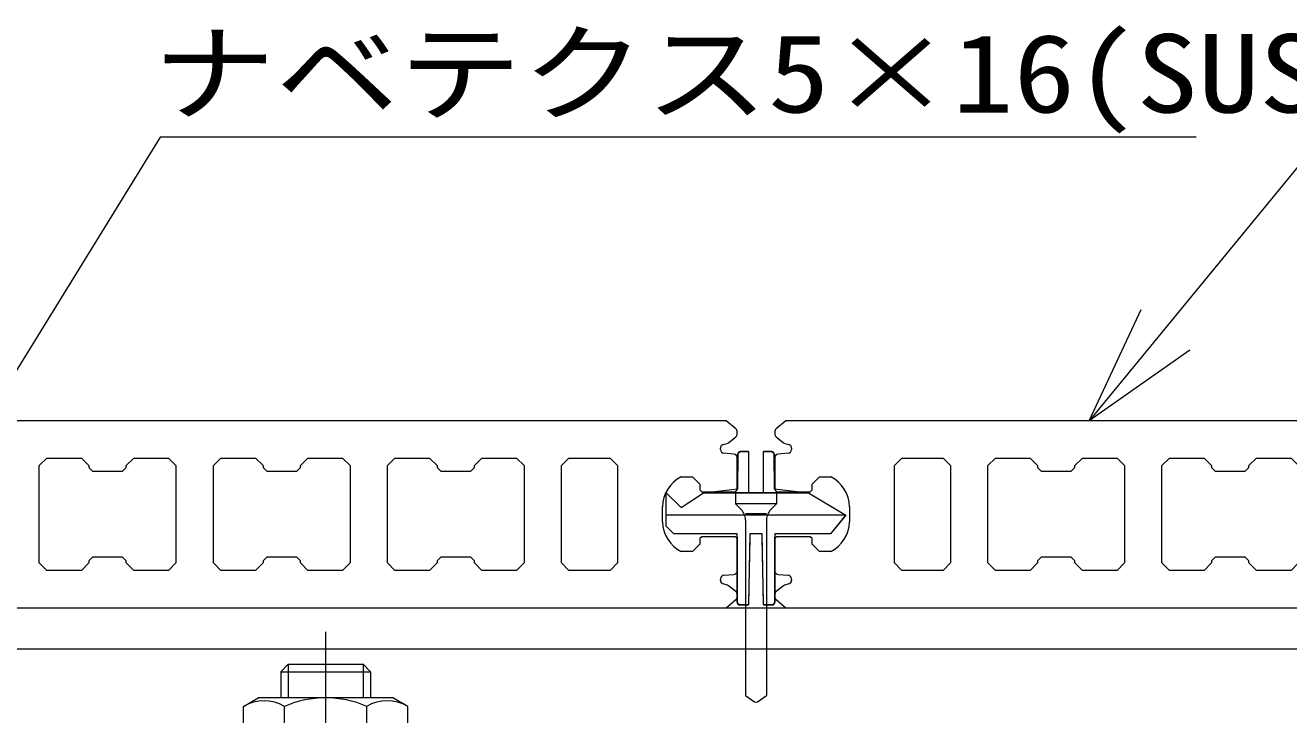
# Model space of a CAD drawing. Units: millimetres, scale not verified. Extents: x -450 to 450, y -136 to 136.
# Drawn here: x -386.2 to -352.44, y -78.8 to -60.36 of the extents above; entities that cross this region are included whole.
import ezdxf
from ezdxf.enums import TextEntityAlignment as Align

# ---------------------------------------------------------------- set-up
doc = ezdxf.new("R2010")
doc.units = ezdxf.units.MM
doc.header["$LTSCALE"] = 2
doc.linetypes.add('CHAIN1', pattern=[8, 5, -1, 1, -1])
doc.linetypes.add('DASHED1', pattern=[1.8, 1.2, -0.6])
for name, color, linetype, lineweight in [('0-0_一般', 4, 'Continuous', 9), ('0-1_デッキ', 4, 'Continuous', 9), ('0-4_文字', 4, 'Continuous', 9), ('0-A_0', 2, 'Continuous', 9), ('0-D_TOS_S1', 4, 'Continuous', 9)]:
    doc.layers.add(name, color=color, linetype=linetype, lineweight=lineweight)
doc.layers.add('0-C_外形線2', color=7, linetype='Continuous')
doc.styles.add('ＭＳ ゴシック', font='')
doc.styles.get('ＭＳ ゴシック').set_extended_font_data('MS Gothic')

# ---------------------------------------------------------------- blocks, each defined once
blk = doc.blocks.new('グループ-214-1')
at = {"layer": '0-D_TOS_S1'}
for p, q in [((3846.97, -5750.28), (3848.94, -5748.7)), ((3849.32, -5747.91), (3849.32, -5747.37)), ((3859.32, -5747.37), (3859.32, -5747.91)), ((3859.7, -5748.7), (3861.66, -5750.28)), ((3844.82, -5752.07), (3844.82, -5751.75)), ((3845.54, -5750.78), (3846.63, -5750.45)), ((3848.39, -5753.32), (3845.74, -5753.08)), ((3862.89, -5753.08), (3860.24, -5753.32)), ((3862.01, -5750.45), (3863.09, -5750.78)), ((3863.82, -5751.75), (3863.82, -5752.07)), ((3829.32, -5771.4), (3829.32, -5767.4)), ((3879.32, -5767.4), (3879.32, -5771.4)), ((3844.82, -5787.04), (3844.82, -5786.73)), ((3845.74, -5785.72), (3848.39, -5785.48)), ((3860.24, -5785.48), (3862.89, -5785.72)), ((3863.82, -5786.73), (3863.82, -5787.04)), ((3846.63, -5788.34), (3845.54, -5788.02)), ((3848.94, -5790.09), (3846.97, -5788.52)), ((3861.66, -5788.52), (3859.7, -5790.09)), ((3863.09, -5788.02), (3862.01, -5788.34)), ((3849.32, -5791.42), (3849.32, -5790.89)), ((3859.32, -5790.89), (3859.32, -5791.42))]:
    blk.add_line(p, q, dxfattribs=at)
for points in [[(3848.95, -5746.59), (3846.32, -5744.4), (3562.32, -5744.4), (3559.68, -5746.59)], [(4148.95, -5746.59), (4146.32, -5744.4), (3862.32, -5744.4), (3859.68, -5746.59)], [(3834.32, -5759.4), (3837.32, -5759.4), (3839.32, -5761.4), (3839.32, -5762.9), (3839.82, -5763.4), (3848.82, -5763.4), (3849.32, -5762.9), (3849.32, -5754.33)], [(3859.32, -5754.33), (3859.32, -5762.9), (3859.82, -5763.4), (3868.82, -5763.4), (3869.32, -5762.9), (3869.32, -5761.4), (3871.32, -5759.4), (3874.32, -5759.4)], [(3849.32, -5784.47), (3849.32, -5775.9), (3848.82, -5775.4), (3839.82, -5775.4), (3839.32, -5775.9), (3839.32, -5777.4), (3837.32, -5779.4), (3834.32, -5779.4)], [(3874.32, -5779.4), (3871.32, -5779.4), (3869.32, -5777.4), (3869.32, -5775.9), (3868.82, -5775.4), (3859.82, -5775.4), (3859.32, -5775.9), (3859.32, -5784.47)], [(3559.68, -5792.2), (3562.32, -5794.4), (3846.32, -5794.4), (3848.95, -5792.2)], [(3859.68, -5792.2), (3862.32, -5794.4), (4146.32, -5794.4), (4148.95, -5792.2)]]:
    blk.add_lwpolyline(points, dxfattribs=at)
for points in [[(3686.04, -5782.4), (3686.04, -5781.9), (3685.04, -5780.9), (3677.04, -5780.9), (3676.04, -5781.9), (3676.04, -5782.4), (3674.04, -5784.4), (3664.79, -5784.4), (3662.79, -5782.4), (3662.79, -5756.4), (3664.79, -5754.4), (3674.04, -5754.4), (3676.04, -5756.4), (3676.04, -5756.9), (3677.04, -5757.9), (3685.04, -5757.9), (3686.04, -5756.9), (3686.04, -5756.4), (3688.04, -5754.4), (3697.29, -5754.4), (3699.29, -5756.4), (3699.29, -5782.4), (3697.29, -5784.4), (3688.04, -5784.4)], [(3732.59, -5756.9), (3732.59, -5756.4), (3734.59, -5754.4), (3743.84, -5754.4), (3745.84, -5756.4), (3745.84, -5782.4), (3743.84, -5784.4), (3734.59, -5784.4), (3732.59, -5782.4), (3732.59, -5781.9), (3731.59, -5780.9), (3723.59, -5780.9), (3722.59, -5781.9), (3722.59, -5782.4), (3720.59, -5784.4), (3711.34, -5784.4), (3709.34, -5782.4), (3709.34, -5756.4), (3711.34, -5754.4), (3720.59, -5754.4), (3722.59, -5756.4), (3722.59, -5756.9), (3723.59, -5757.9), (3731.59, -5757.9)], [(3769.09, -5756.9), (3770.09, -5757.9), (3778.09, -5757.9), (3779.09, -5756.9), (3779.09, -5756.4), (3781.09, -5754.4), (3790.34, -5754.4), (3792.34, -5756.4), (3792.34, -5782.4), (3790.34, -5784.4), (3781.09, -5784.4), (3779.09, -5782.4), (3779.09, -5781.9), (3778.09, -5780.9), (3770.09, -5780.9), (3769.09, -5781.9), (3769.09, -5782.4), (3767.09, -5784.4), (3757.84, -5784.4), (3755.84, -5782.4), (3755.84, -5756.4), (3757.84, -5754.4), (3767.09, -5754.4), (3769.09, -5756.4)], [(3802.34, -5782.4), (3802.34, -5756.4), (3804.34, -5754.4), (3815.35, -5754.4), (3817.35, -5756.4), (3817.35, -5782.4), (3815.35, -5784.4), (3804.34, -5784.4)], [(3891.29, -5756.4), (3893.29, -5754.4), (3904.29, -5754.4), (3906.29, -5756.4), (3906.29, -5782.4), (3904.29, -5784.4), (3893.29, -5784.4), (3891.29, -5782.4)], [(3929.54, -5782.4), (3927.54, -5784.4), (3918.29, -5784.4), (3916.29, -5782.4), (3916.29, -5756.4), (3918.29, -5754.4), (3927.54, -5754.4), (3929.54, -5756.4), (3929.54, -5756.9), (3930.54, -5757.9), (3938.54, -5757.9), (3939.54, -5756.9), (3939.54, -5756.4), (3941.54, -5754.4), (3950.79, -5754.4), (3952.79, -5756.4), (3952.79, -5782.4), (3950.79, -5784.4), (3941.54, -5784.4), (3939.54, -5782.4), (3939.54, -5781.9), (3938.54, -5780.9), (3930.54, -5780.9), (3929.54, -5781.9)], [(3986.04, -5782.4), (3986.04, -5781.9), (3985.04, -5780.9), (3977.04, -5780.9), (3976.04, -5781.9), (3976.04, -5782.4), (3974.04, -5784.4), (3964.79, -5784.4), (3962.79, -5782.4), (3962.79, -5756.4), (3964.79, -5754.4), (3974.04, -5754.4), (3976.04, -5756.4), (3976.04, -5756.9), (3977.04, -5757.9), (3985.04, -5757.9), (3986.04, -5756.9), (3986.04, -5756.4), (3988.04, -5754.4), (3997.29, -5754.4), (3999.29, -5756.4), (3999.29, -5782.4), (3997.29, -5784.4), (3988.04, -5784.4)]]:
    blk.add_lwpolyline(points, close=True, dxfattribs=at)
for centre, radius, start, end in [((3848.3, -5747.91), 1.02, 308.6598, 0), ((3848.3, -5747.37), 1.02, 0, 50.1944), ((3860.33, -5747.37), 1.02, 129.8056, 180), ((3860.33, -5747.91), 1.02, 180, 231.3402), ((3845.83, -5751.75), 1.02, 106.6992, 180), ((3845.83, -5752.07), 1.02, 180, 264.9204), ((3846.34, -5749.48), 1.02, 286.6992, 308.6598), ((3862.3, -5749.48), 1.02, 231.3402, 253.3008), ((3862.8, -5752.07), 1.02, 275.0796, 0), ((3862.8, -5751.75), 1.02, 0, 73.3008), ((3848.3, -5754.33), 1.02, 0, 84.9204), ((3860.33, -5754.33), 1.02, 95.0796, 180), ((3838.73, -5767.72), 9.42, 117.9507, 178.0321), ((3869.9, -5767.72), 9.42, 1.9679, 62.0493), ((3838.73, -5771.07), 9.42, 181.9679, 242.0493), ((3869.9, -5771.07), 9.42, 297.9507, 358.0321), ((3845.83, -5786.73), 1.02, 95.0796, 180), ((3848.3, -5784.47), 1.02, 275.0796, 0), ((3860.33, -5784.47), 1.02, 180, 264.9204), ((3862.8, -5786.73), 1.02, 0, 84.9204), ((3845.83, -5787.04), 1.02, 180, 253.3008), ((3846.34, -5789.31), 1.02, 51.3402, 73.3008), ((3848.3, -5790.89), 1.02, 0, 51.3402), ((3860.33, -5790.89), 1.02, 128.6598, 180), ((3862.3, -5789.31), 1.02, 106.6992, 128.6598), ((3862.8, -5787.04), 1.02, 286.6992, 0), ((3848.3, -5791.42), 1.02, 309.8056, 0), ((3860.33, -5791.42), 1.02, 180, 230.1944)]:
    blk.add_arc(centre, radius, start, end, dxfattribs=at)
blk = doc.blocks.new('グループ-220-1')
at = {"layer": '0-0_一般', "color": 2}
for p, q in [((3669.31, -5832.5), (3669.31, -5834.5)), ((3809.31, -5832.5), (3669.31, -5832.5)), ((3809.31, -5834.5), (3809.31, -5832.5)), ((3669.31, -5834.5), (3674.8, -5834.5)), ((3674.8, -5834.5), (3674.8, -5840)), ((3803.81, -5834.5), (3809.31, -5834.5)), ((3803.81, -5834.5), (3803.81, -5840)), ((3674.8, -5840), (3803.81, -5840))]:
    blk.add_line(p, q, dxfattribs=at)
blk = doc.blocks.new('グループ-221-1')
at = {"layer": '0-0_一般', "color": 2}
for p, q in [((3669.31, -5839.3), (3669.31, -5854.5)), ((3672.51, -5854.5), (3672.51, -5839.3)), ((3669.31, -5854.5), (3672.51, -5854.5))]:
    blk.add_line(p, q, dxfattribs=at)
for radius in [4.8, 1.6]:
    blk.add_arc((3674.11, -5839.3), radius, 90, 180, dxfattribs=at)
blk = doc.blocks.new('グループ-222-1')
at = {"layer": '0-0_一般', "color": 2}
for p, q in [((3804.51, -5837.7), (3803.81, -5837.7)), ((3806.11, -5854.5), (3806.11, -5839.3)), ((3809.31, -5839.3), (3809.31, -5854.5)), ((3809.31, -5854.5), (3806.11, -5854.5))]:
    blk.add_line(p, q, dxfattribs=at)
for radius in [4.8, 1.6]:
    blk.add_arc((3804.51, -5839.3), radius, 0, 90, dxfattribs=at)
blk = doc.blocks.new('グループ-223-1')
at = {"layer": '0-0_一般', "color": 2}
blk.add_line((3674.11, -5837.7), (3674.8, -5837.7), dxfattribs=at)
at = {"layer": '0-A_0'}
for points in [[(3669.31, -5832.5), (3669.31, -5834.5), (3674.11, -5834.5)], [(3804.51, -5834.5), (3809.31, -5834.5), (3809.31, -5832.5), (3669.31, -5832.5)], [(3669.31, -5839.3), (3669.31, -5854.5), (3672.51, -5854.5), (3672.51, -5839.3)], [(3674.11, -5837.7), (3674.8, -5837.7), (3674.8, -5840), (3713.31, -5840), (3713.31, -5845), (3717.37, -5845), (3717.37, -5856.72), (3721.31, -5859), (3757.31, -5859), (3761.25, -5856.72), (3761.25, -5845), (3765.31, -5845), (3765.31, -5840), (3803.81, -5840), (3803.81, -5837.7), (3804.51, -5837.7)], [(3806.11, -5839.3), (3806.11, -5854.5), (3809.31, -5854.5), (3809.31, -5839.3)]]:
    blk.add_lwpolyline(points, dxfattribs=at)
for centre, radius, start, end in [((3674.11, -5839.3), 4.8, 135, 180), ((3674.11, -5839.3), 4.8, 90, 135), ((3804.51, -5839.3), 4.8, 45, 90), ((3804.51, -5839.3), 4.8, 0, 45), ((3674.11, -5839.3), 1.6, 135, 180), ((3674.11, -5839.3), 1.6, 90, 135), ((3804.51, -5839.3), 1.6, 45, 90), ((3804.51, -5839.3), 1.6, 0, 45)]:
    blk.add_arc(centre, radius, start, end, dxfattribs=at)
at = {"layer": '0-0_一般'}
for name in ['グループ-220-1', 'グループ-221-1', 'グループ-222-1']:
    blk.add_blockref(name, (0, 0), dxfattribs=at)
blk = doc.blocks.new('グループ-224-1')
at = {"layer": '0-0_一般', "color": 2}
for p, q in [((3673.31, -5910.76), (3673.31, -5893.36)), ((3805.31, -5910.76), (3805.31, -5893.36))]:
    blk.add_line(p, q, dxfattribs=at)
at = {"layer": '0-A_0'}
for p, q in [((3720.31, -5882.16), (3739.31, -5882.16)), ((3758.31, -5882.16), (3739.31, -5882.16)), ((3699.31, -5899.56), (3708.15, -5891.24)), ((3710.89, -5890.16), (3739.31, -5890.16)), ((3720.31, -5890.16), (3739.31, -5890.16)), ((3758.31, -5890.16), (3739.31, -5890.16)), ((3767.72, -5890.16), (3739.31, -5890.16)), ((3779.31, -5899.56), (3770.46, -5891.24)), ((3649.31, -5903.56), (3649.31, -5899.56)), ((3681.31, -5899.56), (3699.31, -5899.56)), ((3699.31, -5899.56), (3779.31, -5899.56)), ((3797.31, -5899.56), (3779.31, -5899.56)), ((3829.31, -5903.56), (3829.31, -5899.56)), ((3649.31, -5903.56), (3681.31, -5903.56)), ((3681.31, -5903.56), (3739.31, -5903.56)), ((3797.31, -5903.56), (3739.31, -5903.56)), ((3829.31, -5903.56), (3797.31, -5903.56))]:
    blk.add_line(p, q, dxfattribs=at)
at = {"layer": '0-A_0', "linetype": 'DASHED1'}
for p, q in [((3702.05, -5902.47), (3710.89, -5894.16)), ((3710.89, -5894.16), (3739.31, -5894.16)), ((3767.72, -5894.16), (3739.31, -5894.16)), ((3776.57, -5902.47), (3767.72, -5894.16))]:
    blk.add_line(p, q, dxfattribs=at)
at = {"layer": '0-A_0'}
for centre, radius, start, end in [((3720.31, -5886.16), 4, 90, 180), ((3758.31, -5886.16), 4, 0, 90), ((3720.31, -5886.16), 4, 180, 270), ((3758.31, -5886.16), 4, 270, 0), ((3710.89, -5894.16), 4, 90, 133.2285), ((3767.72, -5894.16), 4, 46.7715, 90), ((3660.53, -5916.11), 20, 102.0964, 124.1269), ((3659.4, -5976.5), 80, 74.1055, 92.193), ((3819.22, -5976.5), 80, 87.807, 105.8945), ((3818.09, -5916.11), 20, 55.873, 77.9036), ((3659.22, -5916.11), 16, 104.9481, 128.3028), ((3659.96, -5976.5), 76, 73.6898, 93.6712), ((3818.65, -5976.5), 76, 86.3288, 106.3102), ((3819.39, -5916.11), 16, 51.6972, 75.0519)]:
    blk.add_arc(centre, radius, start, end, dxfattribs=at)
at = {"layer": '0-A_0', "linetype": 'DASHED1'}
for centre, start, end in [((3699.31, -5899.56), 270, 313.2285), ((3779.31, -5899.56), 226.7715, 270)]:
    blk.add_arc(centre, 4, start, end, dxfattribs=at)
blk = doc.blocks.new('グループ-225-1')
at = {"layer": '0-0_一般', "color": 2}
for p, q in [((3727.31, -5811.5), (3729.31, -5809.5)), ((3729.31, -5809.5), (3749.31, -5809.5)), ((3729.31, -5809.5), (3729.31, -5818.5)), ((3749.31, -5809.5), (3749.31, -5818.5)), ((3749.31, -5809.5), (3751.31, -5811.5)), ((3727.31, -5811.5), (3727.31, -5818.5)), ((3727.31, -5859), (3727.31, -5882.16)), ((3729.31, -5859), (3729.31, -5882.16)), ((3749.31, -5859), (3749.31, -5882.16)), ((3751.31, -5859), (3751.31, -5882.16))]:
    blk.add_line(p, q, dxfattribs=at)
blk.add_lwpolyline([(3727.31, -5811.5), (3751.31, -5811.5), (3751.31, -5818.5)], dxfattribs=at)
at = {"layer": '0-C_外形線2'}
blk.add_blockref('グループ-224-1', (0, 0), dxfattribs=at)
blk = doc.blocks.new('グループ-226-1')
at = {"layer": '0-A_0'}
for p, q in [((3717.37, -5820.77), (3721.31, -5818.5)), ((3757.31, -5818.5), (3721.31, -5818.5)), ((3761.25, -5820.77), (3757.31, -5818.5)), ((3717.37, -5829.64), (3717.37, -5820.77)), ((3728.34, -5830.22), (3728.34, -5820.77)), ((3750.28, -5830.22), (3750.28, -5820.77)), ((3761.25, -5829.64), (3761.25, -5820.77)), ((3717.37, -5830.22), (3721.31, -5832.5)), ((3761.25, -5830.22), (3757.31, -5832.5)), ((3757.31, -5832.5), (3721.31, -5832.5))]:
    blk.add_line(p, q, dxfattribs=at)
for centre, radius, start, end in [((3722.85, -5830.27), 10.97, 60, 120), ((3739.31, -5846.09), 27.59, 66.5735, 113.4265), ((3755.76, -5830.27), 10.97, 60, 120), ((3722.85, -5820.72), 10.97, 240, 300), ((3739.31, -5804.91), 27.59, 246.5735, 293.4265), ((3755.76, -5820.72), 10.97, 240, 300)]:
    blk.add_arc(centre, radius, start, end, dxfattribs=at)
blk = doc.blocks.new('グループ-227-1')
at = {"layer": '0-A_0'}
for p, q in [((3717.37, -5847.27), (3721.31, -5845)), ((3717.37, -5847.27), (3717.37, -5856.72)), ((3757.31, -5845), (3721.31, -5845)), ((3728.34, -5847.27), (3728.34, -5856.72)), ((3750.28, -5847.27), (3750.28, -5856.72)), ((3761.25, -5847.27), (3757.31, -5845)), ((3761.25, -5847.27), (3761.25, -5856.72)), ((3717.37, -5856.72), (3721.31, -5859)), ((3761.25, -5856.72), (3757.31, -5859)), ((3757.31, -5859), (3721.31, -5859))]:
    blk.add_line(p, q, dxfattribs=at)
for centre, radius, start, end in [((3722.85, -5856.77), 10.97, 60, 120), ((3739.31, -5872.59), 27.59, 66.5735, 113.4265), ((3755.76, -5856.77), 10.97, 60, 120), ((3722.85, -5847.22), 10.97, 240, 300), ((3739.31, -5831.41), 27.59, 246.5735, 293.4265), ((3755.76, -5847.22), 10.97, 240, 300)]:
    blk.add_arc(centre, radius, start, end, dxfattribs=at)
blk = doc.blocks.new('グループ-228-1')
at = {"layer": '0-A_0'}
for p, q in [((3713.31, -5840), (3713.31, -5845)), ((3765.31, -5840), (3713.31, -5840)), ((3765.31, -5845), (3765.31, -5840)), ((3765.31, -5845), (3713.31, -5845))]:
    blk.add_line(p, q, dxfattribs=at)
blk = doc.blocks.new('グループ-229-1')
at = {"layer": '0-0_一般'}
for name in ['グループ-226-1', 'グループ-228-1', 'グループ-227-1']:
    blk.add_blockref(name, (0, 0), dxfattribs=at)
blk = doc.blocks.new('グループ-230-1')
at = {"layer": '0-0_一般'}
for name in ['グループ-225-1', 'グループ-229-1', 'グループ-223-1']:
    blk.add_blockref(name, (0, 0), dxfattribs=at)
blk = doc.blocks.new('グループ-253-1')
at = {"layer": '0-0_一般'}
for p, q in [((3852.32, -5752.63), (3850.1, -5752.63)), ((3852.32, -5752.63), (3852.32, -5753.21)), ((3856.32, -5753.21), (3856.32, -5752.63)), ((3858.54, -5752.63), (3856.32, -5752.63)), ((3849.5, -5753.22), (3849.33, -5762.68)), ((3852.32, -5753.21), (3852.32, -5762.67)), ((3856.32, -5762.67), (3856.32, -5753.21)), ((3859.3, -5762.68), (3859.14, -5753.22)), ((3840.32, -5763.63), (3868.32, -5763.63)), ((3878.32, -5769.63), (3830.32, -5769.63)), ((3874.32, -5774.63), (3878.32, -5769.63)), ((3849.32, -5775.57), (3849.32, -5793.03)), ((3852.63, -5775.6), (3852.33, -5793.05)), ((3856.31, -5793.05), (3856, -5775.6)), ((3859.32, -5793.03), (3859.32, -5775.57)), ((3849.92, -5793.63), (3852.32, -5793.63)), ((3852.33, -5793.05), (3852.32, -5793.63)), ((3856.32, -5793.63), (3856.31, -5793.05)), ((3856.32, -5793.63), (3858.72, -5793.63))]:
    blk.add_line(p, q, dxfattribs=at)
blk.add_lwpolyline([(3830.32, -5763.63), (3834.32, -5767.63), (3840.32, -5763.63), (3849.34, -5762.63), (3849.5, -5753.22), (3850.1, -5752.63), (3852.32, -5752.63), (3852.32, -5763.63), (3856.32, -5763.63), (3856.32, -5752.63), (3858.54, -5752.63), (3859.14, -5753.22), (3859.3, -5762.63), (3868.32, -5763.63), (3878.32, -5769.63), (3874.21, -5774.63), (3859.32, -5774.63), (3859.32, -5793.03), (3858.72, -5793.63), (3856.32, -5793.63), (3855.99, -5774.63), (3852.65, -5774.63), (3852.32, -5793.63), (3849.92, -5793.63), (3849.32, -5793.03), (3849.32, -5774.63), (3832.32, -5774.63), (3830.32, -5772.63)], close=True, dxfattribs=at)
for centre, start, end in [((3850.1, -5753.23), 90, 179), ((3858.54, -5753.23), 1, 90), ((3849.92, -5793.03), 180, 270), ((3858.72, -5793.03), 270, 0)]:
    blk.add_arc(centre, 0.6, start, end, dxfattribs=at)
blk = doc.blocks.new('グループ-254-1')
at = {"layer": '0-0_一般'}
for p, q in [((3859.82, -5766.63), (3848.82, -5766.63)), ((3848.82, -5766.63), (3850.32, -5768.14)), ((3859.82, -5766.63), (3858.31, -5768.14)), ((3859.82, -5763.63), (3859.82, -5766.63)), ((3857.14, -5769.31), (3851.5, -5769.31)), ((3851.5, -5770.97), (3851.5, -5817.83)), ((3857.14, -5770.97), (3857.14, -5817.83)), ((3851.5, -5817.83), (3853.96, -5819.55)), ((3853.96, -5819.55), (3854.32, -5819.63))]:
    blk.add_line(p, q, dxfattribs=at)
for points in [[(3859.82, -5763.63), (3848.82, -5763.63), (3848.82, -5766.63)], [(3854.32, -5819.63), (3854.68, -5819.55), (3857.14, -5817.83)]]:
    blk.add_lwpolyline(points, dxfattribs=at)
for centre, start, end in [((3847.5, -5770.97), 0, 45), ((3861.14, -5770.97), 135, 180)]:
    blk.add_arc(centre, 4, start, end, dxfattribs=at)
blk = doc.blocks.new('グループ-255-1')
at = {"layer": '0-0_一般'}
for name in ['グループ-253-1', 'グループ-254-1']:
    blk.add_blockref(name, (0, 0), dxfattribs=at)

msp = doc.modelspace()

# ---------------------------------------------------------------- linework, layer by layer
at = {"layer": '0-0_一般'}
for p, q in [((-396.175, -75.94), (-327.048, -75.94)), ((-396.175, -77.04), (-327.048, -77.04))]:
    msp.add_line(p, q, dxfattribs=at)
at = {"layer": '0-0_一般', "linetype": 'CHAIN1'}
msp.add_line((-378.176, -76.585), (-378.176, -96.741), dxfattribs=at)
at = {"layer": '0-4_文字'}
for p, q in [((-382.6, -63.354), (-391.566, -77.922)), ((-354.912, -63.354), (-382.6, -63.354))]:
    msp.add_line(p, q, dxfattribs=at)
for points in [[(-332.777, -63.354), (-351.548, -63.354), (-357.773, -70.94)], [(-355.08, -69.054), (-357.773, -70.94), (-356.383, -67.961)]]:
    msp.add_lwpolyline(points, dxfattribs=at)

# ---------------------------------------------------------------- block references
at = {"layer": '0-0_一般', "xscale": 0.1, "yscale": 0.1}
for name in ['グループ-255-1', 'グループ-230-1']:
    msp.add_blockref(name, (-752.107, 503.5), dxfattribs=at)
at = {"layer": '0-1_デッキ', "xscale": 0.1, "yscale": 0.1}
msp.add_blockref('グループ-214-1', (-752.107, 503.5), dxfattribs=at)

# ---------------------------------------------------------------- texts
at = {"layer": '0-4_文字', "style": 'ＭＳ ゴシック', "width": 1.15}
msp.add_text('ナベテクス5×16(SUS)', height=2.097, dxfattribs=at).set_placement((-382.798, -63.327), align=Align.BOTTOM_LEFT)

doc.saveas('drawing.dxf')
